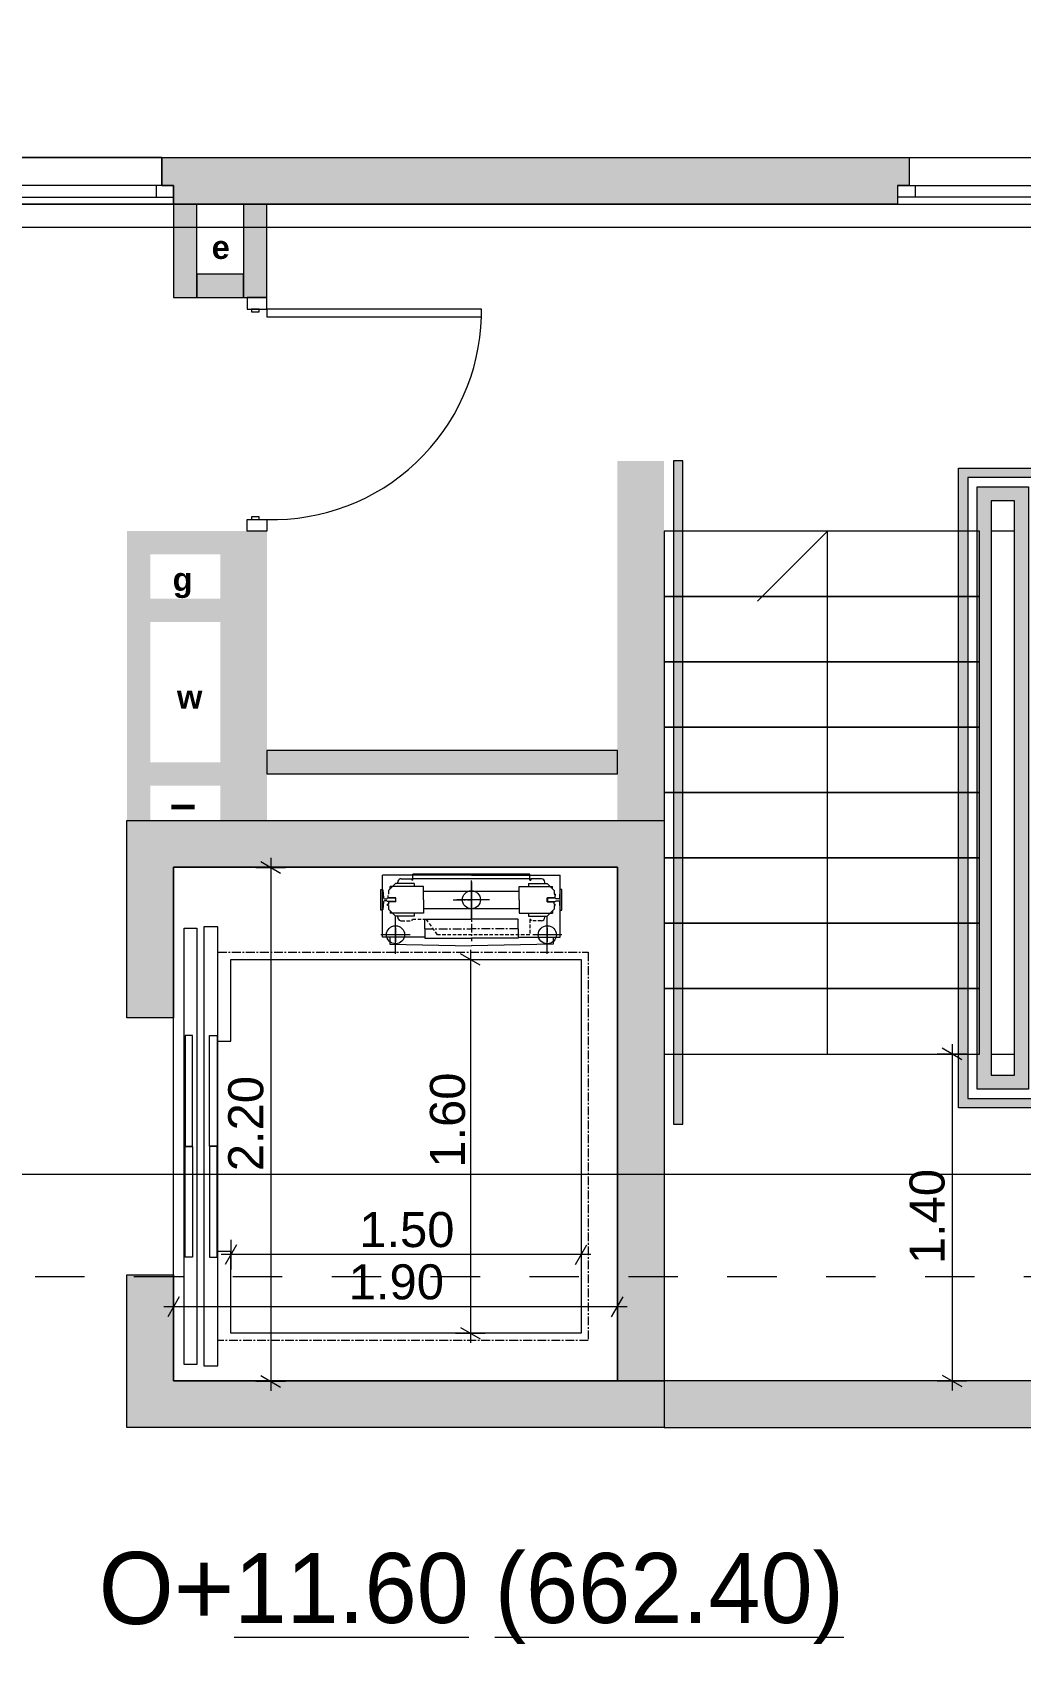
# Model space of a CAD drawing. Header units: millimetres. Extents: x 475159934 to 476245151, y 4620917055 to 4621447368.
# Drawn here: x 475284414 to 475288642, y 4621152927 to 4621159940 of the extents above; entities that cross this region are included whole.
import ezdxf

# ---------------------------------------------------------------- set-up
doc = ezdxf.new("R2010")
doc.units = ezdxf.units.MM
doc.header["$MEASUREMENT"] = 0
doc.set_wipeout_variables(frame=1)
for name, pattern in [('CENTER', [25400, 15875, -3175, 3175, -3175]), ('CENTERX2', [60, 37.5, -7.5, 7.5, -7.5]), ('Dashed', [423.333333, 211.666667, -211.666667]), ('DASHEDX2', [22.5, 15, -7.5]), ('PHANTOMX2', [75, 37.5, -7.5, 7.5, -7.5, 7.5, -7.5]), ('Wipeout_Contour', [1000, 0, -1000])]:
    doc.linetypes.add(name, pattern=pattern)
for name, color, linetype, lineweight in [('2D Drafting - General_Pen_No__1_Pen_No__7', 7, 'Continuous', 0), ('2D Drafting - General_Pen_No__1_Pen_No__7_Pen_No__7', 7, 'Continuous', 0), ('2D Drafting - General_Pen_No__250_Pen_No__7_Pen_No__154', 154, 'Continuous', 0), ('2D Drafting - General_Pen_No__250_Pen_No__7_Pen_No__250', 7, 'Continuous', 0), ('2D Drafting - General_Pen_No__250_Pen_No__7_Pen_No__7', 7, 'Continuous', 0), ('Doors_Pen_No__7_Pen_No__7_Pen_No__7', 7, 'Continuous', 0), ('G-Anno-Nplt_Pen_No__250', 7, 'Continuous', 0), ('G-Anno-Nplt_Pen_No__7', 7, 'Continuous', 0), ('gegmebi_Pen_No__7_Pen_No__7', 7, 'Continuous', 0), ('New_._Pen_No__1', 1, 'Continuous', 0), ('New_0_Pen_No__250', 7, 'Continuous', 0), ('New_23-DOOR_Pen_No__250', 7, 'Continuous', 0), ('New_2D Drafting - General_Pen_No__1', 1, 'Continuous', 0), ('New_2D Drafting - General_Pen_No__250_Pen_No__7_Pen_No__154', 154, 'Continuous', 0), ('New_2D Drafting - General_Pen_No__250_Pen_No__7_Pen_No__250', 7, 'Continuous', 0), ('New_2D Drafting - General_Pen_No__250_Pen_No__7_Pen_No__7', 7, 'Continuous', 0), ('New_2D Drafting - General_Pen_No__30_Pen_No__9_Pen_No__9_Pen_No__250', 7, 'Continuous', 0), ('New_2D Drafting - General_Pen_No__30_Pen_No__9_Pen_No__9_Pen_No__4', 7, 'Continuous', 0), ('New_2D Drafting - General_Pen_No__30_Pen_No__9_Pen_No__9_Pen_No__7', 7, 'Continuous', 0), ('New_2D Drafting - General_Pen_No__4', 7, 'Continuous', 0), ('New_31-TM_Pen_No__250', 7, 'Continuous', 0), ('New_51-CENTER-LINE_Pen_No__250', 7, 'Continuous', 0), ('New_CAR RAIL_Pen_No__250', 7, 'Continuous', 0), ('New_shenobebi_Pen_No__1', 1, 'Continuous', 0), ('New_shenobebi_Pen_No__7', 7, 'Continuous', 0), ('New_Structural - Bearing_Pen_No__250', 7, 'Continuous', 0), ('zoma_Pen_No__142', 142, 'Continuous', 0), ('zoma_Pen_No__5_Pen_No__5', 5, 'Continuous', 0)]:
    doc.layers.add(name, color=color, linetype=linetype, lineweight=lineweight)
doc.layers.add('zoma', color=7, linetype='Continuous')
doc.styles.add('GENERATED_STYLE_3', font='arial.ttf')
doc.styles.add('GENERATED_STYLE_6', font='avaza.ttf')
doc.styles.add('GENERATED_STYLE_8', font='arialbd.ttf')
doc.dimstyles.new('GENERATED_STYLE__24', dxfattribs={"dimtxt": 150, "dimasz": 64.421331, "dimexe": 0.18, "dimexo": 3, "dimgap": 0, "dimtad": 1, "dimlfac": 0.001, "dimzin": 0, "dimdsep": 46, "dimtxsty": 'GENERATED_STYLE_3', "dimblk": 'ARROWHEAD_2', "dimblk1": 'ARROWHEAD_2', "dimblk2": 'ARROWHEAD_2', "dimcen": 0.09, "dimclrd": 142, "dimclre": 142, "dimclrt": 142, "dimadec": 0, "dimazin": 0, "dimtfac": 1, "dimtdec": 4, "dimtmove": 2, "dimatfit": 3, "dimfxl": 1, "dimtolj": 1, "dimtzin": 0, "dimarcsym": 0})
doc.dimstyles.new('GENERATED_STYLE__25', dxfattribs={"dimtxt": 150, "dimasz": 64.421331, "dimexe": 0.18, "dimexo": 3, "dimgap": 0, "dimtad": 1, "dimtih": 1, "dimtoh": 1, "dimlfac": 0.001, "dimzin": 0, "dimdsep": 46, "dimtxsty": 'GENERATED_STYLE_3', "dimblk": 'ARROWHEAD_2', "dimblk1": 'ARROWHEAD_2', "dimblk2": 'ARROWHEAD_2', "dimcen": 0.09, "dimclrd": 142, "dimclre": 142, "dimclrt": 142, "dimadec": 0, "dimazin": 0, "dimtfac": 1, "dimtdec": 4, "dimtmove": 0, "dimatfit": 3, "dimfxl": 1, "dimtolj": 1, "dimtzin": 0, "dimarcsym": 0})
doc.dimstyles.new('GENERATED_STYLE__3', dxfattribs={"dimtxt": 200, "dimasz": 64.421331, "dimexe": 0.18, "dimexo": 3, "dimgap": 0, "dimtad": 1, "dimtih": 1, "dimtoh": 1, "dimlfac": 0.001, "dimzin": 0, "dimdsep": 46, "dimtxsty": 'GENERATED_STYLE_3', "dimblk": 'ARROWHEAD_2', "dimblk1": 'ARROWHEAD_2', "dimblk2": 'ARROWHEAD_2', "dimcen": 0.09, "dimclrd": 142, "dimclre": 142, "dimclrt": 142, "dimadec": 0, "dimazin": 0, "dimtfac": 1, "dimtdec": 4, "dimtmove": 0, "dimatfit": 3, "dimfxl": 1, "dimtolj": 1, "dimtzin": 0, "dimarcsym": 0})
doc.dimstyles.new('GENERATED_STYLE__5', dxfattribs={"dimtxt": 150, "dimasz": 64.421331, "dimexe": 0.18, "dimexo": 3, "dimgap": 0, "dimtad": 1, "dimlfac": 0.001, "dimzin": 0, "dimdsep": 46, "dimtxsty": 'GENERATED_STYLE_3', "dimblk": 'ARROWHEAD_2', "dimblk1": 'ARROWHEAD_2', "dimblk2": 'ARROWHEAD_2', "dimcen": 0.09, "dimclrd": 142, "dimclre": 142, "dimclrt": 142, "dimadec": 0, "dimazin": 0, "dimtfac": 1, "dimtdec": 4, "dimtmove": 0, "dimatfit": 3, "dimfxl": 1, "dimtolj": 1, "dimtzin": 0, "dimarcsym": 0})
doc.dimstyles.new('GENERATED_STYLE__6', dxfattribs={"dimtxt": 200, "dimasz": 64.421331, "dimexe": 0.18, "dimexo": 3, "dimgap": 0, "dimtad": 1, "dimlfac": 0.001, "dimzin": 0, "dimdsep": 46, "dimtxsty": 'GENERATED_STYLE_3', "dimblk": 'ARROWHEAD_2', "dimblk1": 'ARROWHEAD_2', "dimblk2": 'ARROWHEAD_2', "dimcen": 0.09, "dimclrd": 142, "dimclre": 142, "dimclrt": 142, "dimadec": 0, "dimazin": 0, "dimtfac": 1, "dimtdec": 4, "dimtmove": 0, "dimatfit": 3, "dimfxl": 1, "dimtolj": 1, "dimtzin": 0, "dimarcsym": 0})

# ---------------------------------------------------------------- blocks, each defined once
blk = doc.blocks.new('*D848', base_point=(475826095.8, 4621095193.2))
at = {"layer": 'zoma_Pen_No__142', "color": 142, "linetype": 'Continuous', "lineweight": 0, "transparency": 16777216}
for p, q in [((475288349.8, 4621155607.7), (475288349.8, 4621155566.3)), ((475288286.3, 4621155566.3), (475288413.4, 4621155566.3)), ((475288392.2, 4621155541.8), (475288307.5, 4621155590.8)), ((475288349.8, 4621155566.3), (475288349.8, 4621154166.3)), ((475288286.3, 4621154166.3), (475288413.4, 4621154166.3)), ((475288307.5, 4621154190.8), (475288392.2, 4621154141.8)), ((475288349.8, 4621154166.3), (475288349.8, 4621154124.8))]:
    blk.add_line(p, q, dxfattribs=at)
at = {"layer": 'zoma_Pen_No__142', "color": 142, "lineweight": 0, "transparency": 16777216, "insert": (475288319.8, 4621154666.1), "char_height": 150, "attachment_point": 7, "rotation": 90, "style": 'GENERATED_STYLE_3'}
blk.add_mtext('\\A1;{\\pql;\\fArial|b0|i0|c204|p0;\\W1.000000;1.40}', dxfattribs=at)
blk = doc.blocks.new('ARROWHEAD_2')
at = {"color": 0, "linetype": 'Continuous', "lineweight": 0}
for p, q in [((0, 0), (-1, 0)), ((-0.38, -0.66), (0.38, 0.66))]:
    blk.add_line(p, q, dxfattribs=at)
blk = doc.blocks.new('*D849', base_point=(475826095.8, 4621095193.2))
at = {"layer": 'zoma_Pen_No__142', "color": 142, "linetype": 'Continuous', "lineweight": 0, "transparency": 16777216}
for p, q in [((475288349.8, 4621155607.7), (475288349.8, 4621155566.3)), ((475288286.3, 4621155566.3), (475288413.4, 4621155566.3)), ((475288392.2, 4621155541.8), (475288307.5, 4621155590.8)), ((475288349.8, 4621155566.3), (475288349.8, 4621154166.3)), ((475288286.3, 4621154166.3), (475288413.4, 4621154166.3)), ((475288307.5, 4621154190.8), (475288392.2, 4621154141.8)), ((475288349.8, 4621154166.3), (475288349.8, 4621154124.8))]:
    blk.add_line(p, q, dxfattribs=at)
at = {"layer": 'zoma_Pen_No__142', "color": 142, "lineweight": 0, "transparency": 16777216, "insert": (475288319.8, 4621154666.1), "char_height": 150, "attachment_point": 7, "rotation": 90, "style": 'GENERATED_STYLE_3'}
blk.add_mtext('\\A1;{\\pql;\\fArial|b0|i0|c204|p0;\\W1.000000;1.40}', dxfattribs=at)
blk = doc.blocks.new('*D885', base_point=(475826095.8, 4621095193.2))
at = {"layer": 'zoma_Pen_No__142', "color": 142, "linetype": 'Continuous', "lineweight": 0, "transparency": 16777216}
for p, q in [((475283341.2, 4621137897.2), (475283292.3, 4621137812.4)), ((475283316.8, 4621137791.2), (475283316.8, 4621137918.4)), ((475289841.2, 4621137897.2), (475289792.3, 4621137812.4)), ((475289816.8, 4621137791.2), (475289816.8, 4621137918.4)), ((475283316.8, 4621137854.8), (475289816.8, 4621137854.8))]:
    blk.add_line(p, q, dxfattribs=at)
at = {"layer": 'zoma_Pen_No__142', "color": 142, "lineweight": 0, "transparency": 16777216, "char_height": 200, "attachment_point": 7, "style": 'GENERATED_STYLE_3'}
for s, insert in [('\\A1;{\\pql;\\fArial|b0|i0|c204|p0;\\W1.000000;6.50}', (475286299.9, 4621137894.8)), ('\\A1;{\\pql;\\fArial|b0|i0|c204|p0;\\W1.000000;0.40}', (475289258.4, 4621137894.8))]:
    blk.add_mtext(s, dxfattribs=dict(at, insert=insert))
blk = doc.blocks.new('*D908', base_point=(475826095.8, 4621095193.2))
at = {"layer": 'zoma_Pen_No__142', "color": 142, "linetype": 'Continuous', "lineweight": 0, "transparency": 16777216}
for p, q in [((475283336.3, 4621161611.3), (475283287.3, 4621161526.6)), ((475283311.8, 4621161505.4), (475283311.8, 4621161632.5)), ((475283311.8, 4621161569), (475289811.8, 4621161569)), ((475289836.3, 4621161611.3), (475289787.3, 4621161526.6)), ((475289811.8, 4621161505.4), (475289811.8, 4621161632.5))]:
    blk.add_line(p, q, dxfattribs=at)
at = {"layer": 'zoma_Pen_No__142', "color": 142, "lineweight": 0, "transparency": 16777216, "char_height": 200, "attachment_point": 7, "style": 'GENERATED_STYLE_3'}
for s, insert in [('\\A1;{\\pql;\\fArial|b0|i0|c204|p0;\\W1.000000;6.50}', (475286294.9, 4621161609)), ('\\A1;{\\pql;\\fArial|b0|i0|c204|p0;\\W1.000000;0.40}', (475289253.5, 4621161609))]:
    blk.add_mtext(s, dxfattribs=dict(at, insert=insert))
blk = doc.blocks.new('*D968', base_point=(475826095.8, 4621095193.2))
at = {"layer": 'zoma_Pen_No__142', "color": 142, "linetype": 'Continuous', "lineweight": 0, "transparency": 16777216}
for p, q in [((475300055.4, 4621159406.2), (475299928.2, 4621159406.2)), ((475300034.2, 4621159381.7), (475299949.4, 4621159430.6)), ((475299991.8, 4621159406.2), (475299991.8, 4621159447.6)), ((475299991.8, 4621140051.5), (475299991.8, 4621159406.2)), ((475300055.4, 4621140051.5), (475299928.2, 4621140051.5)), ((475299949.4, 4621140076), (475300034.2, 4621140027.1)), ((475299991.8, 4621140010.1), (475299991.8, 4621140051.5))]:
    blk.add_line(p, q, dxfattribs=at)
at = {"layer": 'zoma_Pen_No__142', "color": 142, "lineweight": 0, "transparency": 16777216, "insert": (475299951.8, 4621149385.6), "char_height": 200, "attachment_point": 7, "rotation": 90, "style": 'GENERATED_STYLE_3'}
blk.add_mtext('\\A1;{\\pql;\\fArial|b0|i0|c204|p0;\\W1.000000;19.35}', dxfattribs=at)
blk = doc.blocks.new('*D982', base_point=(475826095.8, 4621095193.2))
at = {"layer": 'zoma_Pen_No__142', "color": 142, "linetype": 'Continuous', "lineweight": 0, "transparency": 16777216}
for p, q in [((475299274.8, 4621159406.2), (475299147.7, 4621159406.2)), ((475299253.6, 4621159381.7), (475299168.8, 4621159430.6)), ((475299211.2, 4621159406.2), (475299211.2, 4621159447.6)), ((475299211.2, 4621159006.2), (475299211.2, 4621159406.2)), ((475299274.8, 4621159006.2), (475299147.7, 4621159006.2)), ((475299168.8, 4621159030.6), (475299253.6, 4621158981.7))]:
    blk.add_line(p, q, dxfattribs=at)
blk = doc.blocks.new('*D2042', base_point=(475826095.8, 4621095193.2))
at = {"layer": 'zoma_Pen_No__142', "color": 142, "linetype": 'Continuous', "lineweight": 0, "transparency": 16777216}
for p, q in [((475285016.8, 4621154483.3), (475284975.3, 4621154483.3)), ((475285041.2, 4621154525.7), (475284992.3, 4621154440.9)), ((475285016.8, 4621154546.9), (475285016.8, 4621154419.7)), ((475286916.8, 4621154483.3), (475285016.8, 4621154483.3)), ((475286892.3, 4621154440.9), (475286941.2, 4621154525.7)), ((475286916.8, 4621154546.9), (475286916.8, 4621154419.7)), ((475286958.2, 4621154483.3), (475286916.8, 4621154483.3))]:
    blk.add_line(p, q, dxfattribs=at)
at = {"layer": 'zoma_Pen_No__142', "color": 142, "lineweight": 0, "transparency": 16777216, "insert": (475285766.6, 4621154513.3), "char_height": 150, "attachment_point": 7, "style": 'GENERATED_STYLE_3'}
blk.add_mtext('\\A1;{\\pql;\\fArial|b0|i0|c204|p0;\\W1.000000;1.90}', dxfattribs=at)
blk = doc.blocks.new('*D2043', base_point=(475826095.8, 4621095193.2))
at = {"layer": 'zoma_Pen_No__142', "color": 142, "linetype": 'Continuous', "lineweight": 0, "transparency": 16777216}
for p, q in [((475286223.9, 4621155970.8), (475286351.1, 4621155970.8)), ((475286329.9, 4621155946.3), (475286245.1, 4621155995.2)), ((475286287.5, 4621156012.2), (475286287.5, 4621155970.8)), ((475286287.5, 4621155970.8), (475286287.5, 4621154370.8)), ((475286223.9, 4621154370.8), (475286351.1, 4621154370.8)), ((475286245.1, 4621154395.2), (475286329.9, 4621154346.3)), ((475286287.5, 4621154370.8), (475286287.5, 4621154329.3))]:
    blk.add_line(p, q, dxfattribs=at)
at = {"layer": 'zoma_Pen_No__142', "color": 142, "lineweight": 0, "transparency": 16777216, "insert": (475286266.5, 4621155079), "char_height": 150, "attachment_point": 7, "rotation": 90, "style": 'GENERATED_STYLE_3'}
blk.add_mtext('\\A1;{\\pql;\\fArial|b0|i0|c204|p0;\\W1.000000;1.60}', dxfattribs=at)
blk = doc.blocks.new('*D2044', base_point=(475826095.8, 4621095193.2))
at = {"layer": 'zoma_Pen_No__142', "color": 142, "linetype": 'Continuous', "lineweight": 0, "transparency": 16777216}
for p, q in [((475285261.8, 4621154770.7), (475285261.8, 4621154643.6)), ((475286761.8, 4621154770.7), (475286761.8, 4621154643.6)), ((475285261.8, 4621154707.1), (475285220.3, 4621154707.1)), ((475285286.2, 4621154749.5), (475285237.3, 4621154664.8)), ((475286761.8, 4621154707.1), (475285261.8, 4621154707.1)), ((475286737.3, 4621154664.8), (475286786.2, 4621154749.5)), ((475286803.2, 4621154707.1), (475286761.8, 4621154707.1))]:
    blk.add_line(p, q, dxfattribs=at)
at = {"layer": 'zoma_Pen_No__142', "color": 142, "lineweight": 0, "transparency": 16777216, "insert": (475285811.6, 4621154737.1), "char_height": 150, "attachment_point": 7, "style": 'GENERATED_STYLE_3'}
blk.add_mtext('\\A1;{\\pql;\\fArial|b0|i0|c204|p0;\\W1.000000;1.50}', dxfattribs=at)
blk = doc.blocks.new('*D2045', base_point=(475826095.8, 4621095193.2))
at = {"layer": 'zoma_Pen_No__142', "color": 142, "linetype": 'Continuous', "lineweight": 0, "transparency": 16777216}
for p, q in [((475285475.2, 4621156340), (475285390.5, 4621156389)), ((475285432.9, 4621156406), (475285432.9, 4621156364.5)), ((475285369.3, 4621156364.5), (475285496.4, 4621156364.5)), ((475285432.9, 4621156364.5), (475285432.9, 4621154164.5)), ((475285369.3, 4621154164.5), (475285496.4, 4621154164.5)), ((475285390.5, 4621154189), (475285475.2, 4621154140)), ((475285432.9, 4621154164.5), (475285432.9, 4621154123.1))]:
    blk.add_line(p, q, dxfattribs=at)
at = {"layer": 'zoma_Pen_No__142', "color": 142, "lineweight": 0, "transparency": 16777216, "insert": (475285402.9, 4621155064.3), "char_height": 150, "attachment_point": 7, "rotation": 90, "style": 'GENERATED_STYLE_3'}
blk.add_mtext('\\A1;{\\pql;\\fArial|b0|i0|c204|p0;\\W1.000000;2.20}', dxfattribs=at)

msp = doc.modelspace()

# ---------------------------------------------------------------- hatches: boundary and pattern name
at = {"layer": '2D Drafting - General_Pen_No__250_Pen_No__7_Pen_No__154', "linetype": 'Continuous', "lineweight": 0}
msp.add_hatch(color=154, dxfattribs=at).paths.add_polyline_path([(475288166.769, 4621159406.004), (475288166.772, 4621159286.004), (475288116.775, 4621159286.004), (475288116.775, 4621159206.003), (475285016.775, 4621159206.003), (475285016.775, 4621159286.004), (475284966.777, 4621159286.004), (475284966.781, 4621159406.004)])
at = {"layer": '2D Drafting - General_Pen_No__250_Pen_No__7_Pen_No__7', "linetype": 'Continuous', "lineweight": 0}
for points in [[(475285316.783, 4621159206.081), (475285316.783, 4621158806.124), (475285416.783, 4621158806.124), (475285416.783, 4621159206.081)], [(475286916.775, 4621158106.124), (475286916.775, 4621156566.092), (475287116.775, 4621156566.092), (475287116.775, 4621158106.124)], [(475285416.783, 4621157806.124), (475285216.782, 4621157806.124), (475285216.782, 4621156566.092), (475285416.783, 4621156566.092)]]:
    msp.add_hatch(color=7, dxfattribs=at).paths.add_polyline_path(points)
at = {"layer": 'G-Anno-Nplt_Pen_No__7', "linetype": 'Continuous', "lineweight": 0}
msp.add_hatch(color=7, dxfattribs=at).paths.add_polyline_path([(475287116.775, 4621153966.092), (475290216.775, 4621153966.092), (475290216.775, 4621154166.092), (475287116.775, 4621154166.092)])
at = {"layer": 'New_2D Drafting - General_Pen_No__1', "linetype": 'Continuous', "lineweight": 0}
msp.add_hatch(color=1, dxfattribs=at).paths.add_polyline_path([(475287156.775, 4621155266.124), (475287196.775, 4621155266.124), (475287196.775, 4621158106.124), (475287156.775, 4621158106.124)])
h = msp.add_hatch(color=1, dxfattribs=at)
h.paths.add_polyline_path([(475288756.775, 4621155336.016), (475288376.775, 4621155336.016), (475288376.775, 4621155466.124), (475288376.775, 4621158076.031), (475288756.775, 4621158076.031)])
h.paths.add_polyline_path([(475288416.775, 4621155376.016), (475288716.775, 4621155376.016), (475288716.775, 4621158036.031), (475288416.775, 4621158036.031)], flags=0)
h = msp.add_hatch(color=1, dxfattribs=at)
h.paths.add_polyline_path([(475288676.775, 4621155416.016), (475288456.775, 4621155416.016), (475288456.775, 4621157996.031), (475288676.775, 4621157996.031)])
h.paths.add_polyline_path([(475288616.775, 4621155476.016), (475288616.775, 4621157936.031), (475288516.775, 4621157936.031), (475288516.775, 4621155476.016)], flags=0)
at = {"layer": 'New_2D Drafting - General_Pen_No__250_Pen_No__7_Pen_No__154', "linetype": 'Continuous', "lineweight": 0}
for points in [[(475287116.774, 4621154166.084), (475286916.774, 4621154166.084), (475286916.774, 4621156366.084), (475285016.774, 4621156366.084), (475285016.774, 4621155720.774), (475284816.774, 4621155720.774), (475284816.774, 4621156566.084), (475287116.774, 4621156566.084), (475287116.774, 4621156366.084)], [(475287116.774, 4621153966.084), (475286916.774, 4621153966.084), (475284816.774, 4621153966.084), (475284816.774, 4621154620.774), (475285016.774, 4621154620.774), (475285016.774, 4621154166.084), (475286916.774, 4621154166.084), (475287116.774, 4621154166.084)]]:
    msp.add_hatch(color=154, dxfattribs=at).paths.add_polyline_path(points)
at = {"layer": 'New_2D Drafting - General_Pen_No__250_Pen_No__7_Pen_No__7', "linetype": 'Continuous', "lineweight": 0}
for points in [[(475285116.782, 4621159206.124), (475285016.782, 4621159206.124), (475285016.782, 4621158806.124), (475285116.782, 4621158806.124)], [(475286916.782, 4621156766.637), (475286916.782, 4621156866.637), (475285416.782, 4621156866.637), (475285416.782, 4621156766.637)]]:
    msp.add_hatch(color=7, dxfattribs=at).paths.add_polyline_path(points)
at = {"layer": 'New_2D Drafting - General_Pen_No__30_Pen_No__9_Pen_No__9_Pen_No__4', "linetype": 'Continuous', "lineweight": 0}
for points in [[(475285316.783, 4621158906.124), (475285116.782, 4621158906.124), (475285116.782, 4621158806.124), (475285316.783, 4621158806.124)], [(475284916.782, 4621157806.124), (475284916.782, 4621157706.092), (475285216.782, 4621157706.092), (475285216.782, 4621157806.124)]]:
    msp.add_hatch(color=7, dxfattribs=at).paths.add_polyline_path(points)
at = {"layer": 'New_2D Drafting - General_Pen_No__30_Pen_No__9_Pen_No__9_Pen_No__7', "linetype": 'Continuous', "lineweight": 0}
for points in [[(475284816.782, 4621157806.124), (475284816.782, 4621156566.092), (475284916.782, 4621156566.092), (475284916.782, 4621157806.124)], [(475285216.782, 4621157416.092), (475285216.782, 4621157516.092), (475284916.782, 4621157516.092), (475284916.782, 4621157416.092)], [(475285216.782, 4621156716.094), (475285216.782, 4621156816.094), (475284916.782, 4621156816.094), (475284916.782, 4621156716.094)]]:
    msp.add_hatch(color=7, dxfattribs=at).paths.add_polyline_path(points)

# ---------------------------------------------------------------- linework, layer by layer
at = {"layer": '2D Drafting - General_Pen_No__1_Pen_No__7', "color": 7, "linetype": 'Continuous', "lineweight": 0, "flags": 128}
msp.add_lwpolyline([(475289816.775, 4621159106.167), (475283316.775, 4621159106.167), (475283316.775, 4621159406.167), (475289816.775, 4621159406.167)], close=True, dxfattribs=at)
at = {"layer": '2D Drafting - General_Pen_No__1_Pen_No__7_Pen_No__7', "color": 7, "linetype": 'Continuous', "lineweight": 0}
msp.add_arc((475285441.783, 4621158748.402), 893.239, 268.396194, 358.396194, dxfattribs=at)
at = {"layer": '2D Drafting - General_Pen_No__250_Pen_No__7_Pen_No__250', "color": 7, "linetype": 'Continuous', "lineweight": 0, "flags": 128}
msp.add_lwpolyline([(475285316.783, 4621159206.081), (475285316.783, 4621158806.124), (475285416.783, 4621158806.124), (475285416.783, 4621159206.081)], close=True, dxfattribs=at)
at = {"layer": '2D Drafting - General_Pen_No__250_Pen_No__7_Pen_No__7', "color": 7, "linetype": 'Continuous', "lineweight": 0, "flags": 128}
msp.add_lwpolyline([(475288166.769, 4621159406.004), (475288166.772, 4621159286.004), (475288116.775, 4621159286.004), (475288116.775, 4621159206.003), (475285016.775, 4621159206.003), (475285016.775, 4621159286.004), (475284966.777, 4621159286.004), (475284966.781, 4621159406.004)], close=True, dxfattribs=at)
at = {"layer": 'Doors_Pen_No__7_Pen_No__7_Pen_No__7', "color": 7, "linetype": 'Continuous', "lineweight": 0, "flags": 128}
for points in [[(475285332.116, 4621158806.124), (475285332.116, 4621158756.735), (475285416.783, 4621158756.735), (475285416.783, 4621158806.124)], [(475285350.116, 4621158756.735), (475285350.116, 4621158745.624), (475285383.45, 4621158745.624), (475285383.45, 4621158756.735)], [(475285416.783, 4621158756.735), (475285416.783, 4621158723.402), (475286334.672, 4621158723.402), (475286334.672, 4621158756.735)], [(475285332.116, 4621157806.124), (475285332.116, 4621157855.513), (475285416.783, 4621157855.513), (475285416.783, 4621157806.124)], [(475285350.116, 4621157866.624), (475285350.116, 4621157855.513), (475285383.45, 4621157855.513), (475285383.45, 4621157866.624)]]:
    msp.add_lwpolyline(points, close=True, dxfattribs=at)
at = {"layer": 'G-Anno-Nplt_Pen_No__250', "color": 7, "linetype": 'Continuous', "lineweight": 0, "flags": 128}
msp.add_lwpolyline([(475287116.775, 4621153966.092), (475290216.775, 4621153966.092), (475290216.775, 4621154166.092), (475287116.775, 4621154166.092)], close=True, dxfattribs=at)
at = {"layer": 'gegmebi_Pen_No__7_Pen_No__7', "color": 7, "linetype": 'Continuous', "lineweight": 0, "flags": 128}
for points in [[(475288466.775, 4621157526.124), (475288466.775, 4621157806.124), (475287116.775, 4621157806.124), (475287116.775, 4621157526.124)], [(475288516.775, 4621155566.124), (475288616.775, 4621155566.124), (475288616.775, 4621157806.124), (475288516.775, 4621157806.124)], [(475288466.775, 4621157246.124), (475288466.775, 4621157526.124), (475287116.775, 4621157526.124), (475287116.775, 4621157246.124)], [(475288466.775, 4621156966.124), (475288466.775, 4621157246.124), (475287116.775, 4621157246.124), (475287116.775, 4621156966.124)], [(475288466.775, 4621156686.124), (475288466.775, 4621156966.124), (475287116.775, 4621156966.124), (475287116.775, 4621156686.124)], [(475288466.775, 4621156406.124), (475288466.775, 4621156686.124), (475287116.775, 4621156686.124), (475287116.775, 4621156406.124)], [(475288466.775, 4621156126.124), (475288466.775, 4621156406.124), (475287116.775, 4621156406.124), (475287116.775, 4621156126.124)], [(475288466.775, 4621155846.124), (475288466.775, 4621156126.124), (475287116.775, 4621156126.124), (475287116.775, 4621155846.124)], [(475288466.775, 4621155566.124), (475288466.775, 4621155846.124), (475287116.775, 4621155846.124), (475287116.775, 4621155566.124)]]:
    msp.add_lwpolyline(points, close=True, dxfattribs=at)
msp.add_lwpolyline([(475287816.775, 4621155566.124), (475287816.775, 4621157806.124), (475287516.775, 4621157506.124)], dxfattribs=at)
at = {"layer": 'New_0_Pen_No__250', "color": 7, "linetype": 'Continuous', "lineweight": 0}
for p, q in [((475285991.774, 4621156316.774), (475286036.774, 4621156316.774)), ((475286036.774, 4621156316.774), (475286036.774, 4621156310.774)), ((475286041.774, 4621156310.774), (475286036.774, 4621156310.774)), ((475286541.774, 4621156336.774), (475286041.774, 4621156336.774)), ((475286041.774, 4621156310.774), (475286041.774, 4621156316.774)), ((475286541.774, 4621156316.774), (475286041.774, 4621156316.774)), ((475286541.774, 4621156310.774), (475286541.774, 4621156316.774)), ((475286541.774, 4621156310.774), (475286546.774, 4621156310.774)), ((475286546.774, 4621156316.774), (475286546.774, 4621156310.774)), ((475286591.774, 4621156316.774), (475286546.774, 4621156316.774)), ((475285934.774, 4621156245.274), (475285934.774, 4621156235.274)), ((475285967.774, 4621156235.274), (475285934.774, 4621156235.274)), ((475285936.774, 4621156266.774), (475285966.774, 4621156296.774)), ((475285936.774, 4621156266.774), (475285936.774, 4621156251.274)), ((475286086.774, 4621156284.274), (475285943.774, 4621156284.274)), ((475285943.774, 4621156273.774), (475285943.774, 4621156284.274)), ((475286046.774, 4621156296.774), (475285966.774, 4621156296.774)), ((475285967.774, 4621156218.274), (475285967.774, 4621156235.274)), ((475285976.774, 4621156296.774), (475285976.774, 4621156301.774)), ((475286046.774, 4621156296.774), (475286046.774, 4621156284.274)), ((475286086.774, 4621156226.774), (475286086.774, 4621156284.274)), ((475286086.774, 4621156264.274), (475286496.774, 4621156264.274)), ((475286496.774, 4621156226.774), (475286496.774, 4621156284.274)), ((475286496.774, 4621156284.274), (475286639.774, 4621156284.274)), ((475286536.774, 4621156296.774), (475286536.774, 4621156284.274)), ((475286536.774, 4621156296.774), (475286616.774, 4621156296.774)), ((475286606.774, 4621156296.774), (475286606.774, 4621156301.774)), ((475286615.774, 4621156235.274), (475286648.774, 4621156235.274)), ((475286615.774, 4621156218.274), (475286615.774, 4621156235.274)), ((475286646.774, 4621156266.774), (475286616.774, 4621156296.774)), ((475286639.774, 4621156273.774), (475286639.774, 4621156284.274)), ((475286646.774, 4621156266.774), (475286646.774, 4621156251.274)), ((475286646.774, 4621156251.274), (475286651.774, 4621156251.274)), ((475286648.774, 4621156245.274), (475286648.774, 4621156235.274)), ((475286648.774, 4621156245.274), (475286651.774, 4621156245.274)), ((475286651.774, 4621156245.274), (475286651.774, 4621156251.274)), ((475285937.774, 4621156208.274), (475285932.774, 4621156208.274)), ((475285932.774, 4621156202.274), (475285932.774, 4621156208.274)), ((475285936.774, 4621156202.274), (475285932.774, 4621156202.274)), ((475285936.774, 4621156202.274), (475285936.774, 4621156186.774)), ((475285936.774, 4621156186.774), (475285966.774, 4621156156.774)), ((475285967.774, 4621156218.274), (475285937.774, 4621156218.274)), ((475285937.774, 4621156211.834), (475285937.774, 4621156218.274)), ((475285937.774, 4621156208.274), (475285937.774, 4621156211.834)), ((475285943.774, 4621156179.774), (475285943.774, 4621156169.274)), ((475286086.774, 4621156169.274), (475285943.774, 4621156169.274)), ((475286046.774, 4621156169.274), (475286046.774, 4621156156.774)), ((475286086.774, 4621156226.774), (475286086.774, 4621156169.274)), ((475286086.774, 4621156189.274), (475286496.774, 4621156189.274)), ((475286496.774, 4621156226.774), (475286496.774, 4621156169.274)), ((475286496.774, 4621156169.274), (475286639.774, 4621156169.274)), ((475286536.774, 4621156169.274), (475286536.774, 4621156156.774)), ((475286615.774, 4621156218.274), (475286645.774, 4621156218.274)), ((475286646.774, 4621156186.774), (475286616.774, 4621156156.774)), ((475286639.774, 4621156179.774), (475286639.774, 4621156169.274)), ((475286645.774, 4621156211.834), (475286645.774, 4621156218.274)), ((475286645.774, 4621156208.274), (475286645.774, 4621156211.834)), ((475286645.774, 4621156208.274), (475286650.774, 4621156208.274)), ((475286646.774, 4621156202.274), (475286646.774, 4621156186.774)), ((475286646.774, 4621156202.274), (475286650.774, 4621156202.274)), ((475286650.774, 4621156202.274), (475286650.774, 4621156208.274)), ((475286046.774, 4621156156.774), (475285966.774, 4621156156.774)), ((475285976.774, 4621156151.774), (475285976.774, 4621156156.774)), ((475286536.774, 4621156156.774), (475286616.774, 4621156156.774)), ((475286606.774, 4621156151.774), (475286606.774, 4621156156.774)), ((475285261.774, 4621155620.774), (475285261.774, 4621155970.774)), ((475285206.774, 4621155620.774), (475285261.774, 4621155620.774))]:
    msp.add_line(p, q, dxfattribs=at)
at = {"layer": 'New_0_Pen_No__250', "color": 7, "linetype": 'PHANTOMX2', "lineweight": 0}
for p, q in [((475286041.774, 4621156310.774), (475286041.774, 4621156336.774)), ((475286541.774, 4621156310.774), (475286541.774, 4621156336.774))]:
    msp.add_line(p, q, dxfattribs=at)
at = {"layer": 'New_0_Pen_No__250', "color": 7, "linetype": 'CENTER', "lineweight": 0}
for p, q in [((475286292.011, 4621156144.839), (475286292.011, 4621156308.71)), ((475286354.761, 4621156226.774), (475286229.261, 4621156226.774)), ((475285967.011, 4621155994.839), (475285967.011, 4621156158.71)), ((475286617.011, 4621155994.839), (475286617.011, 4621156158.71)), ((475286029.761, 4621156076.774), (475285904.261, 4621156076.774)), ((475286679.761, 4621156076.774), (475286554.261, 4621156076.774))]:
    msp.add_line(p, q, dxfattribs=at)
at = {"layer": 'New_0_Pen_No__250', "color": 7, "linetype": 'DASHEDX2', "lineweight": 0}
for p, q in [((475285991.774, 4621156136.774), (475286036.774, 4621156136.774)), ((475286099.631, 4621156142.774), (475286036.774, 4621156142.774)), ((475286036.774, 4621156142.774), (475286036.774, 4621156136.774)), ((475286146.774, 4621156076.774), (475286099.631, 4621156142.774)), ((475286541.774, 4621156142.774), (475286541.774, 4621156076.774)), ((475286546.774, 4621156142.774), (475286541.774, 4621156142.774)), ((475286546.774, 4621156142.774), (475286546.774, 4621156136.774)), ((475286591.774, 4621156136.774), (475286546.774, 4621156136.774)), ((475286541.774, 4621156076.774), (475286146.774, 4621156076.774))]:
    msp.add_line(p, q, dxfattribs=at)
at = {"layer": 'New_0_Pen_No__250', "color": 7, "linetype": 'Continuous', "lineweight": 0}
for points in [[(475286330.761, 4621156226.774, -1), (475286253.261, 4621156226.774, -1)], [(475286005.761, 4621156076.774, -1), (475285928.261, 4621156076.774, -1)], [(475286655.761, 4621156076.774, -1), (475286578.261, 4621156076.774, -1)]]:
    msp.add_lwpolyline(points, format="xyb", close=True, dxfattribs=at)
for points in [[(475286292.011, 4621156256.313), (475286292.011, 4621156197.236)], [(475286322.265, 4621156226.774), (475286261.757, 4621156226.774)], [(475285967.011, 4621156106.313), (475285967.011, 4621156047.236)], [(475286617.011, 4621156106.313), (475286617.011, 4621156047.236)], [(475285997.265, 4621156076.774), (475285936.757, 4621156076.774)], [(475286647.265, 4621156076.774), (475286586.757, 4621156076.774)], [(475285261.774, 4621155970.774), (475286761.774, 4621155970.774), (475286761.774, 4621154370.774), (475285261.774, 4621154370.774), (475285261.774, 4621154720.774), (475285206.774, 4621154720.774)]]:
    msp.add_lwpolyline(points, dxfattribs=at)
for centre, start, end in [((475285991.774, 4621156301.774), 109.4712191, 180), ((475285991.774, 4621156301.774), 90, 109.4712207), ((475286591.774, 4621156301.774), 0, 90), ((475285991.774, 4621156151.774), 180, 250.5287809), ((475285991.774, 4621156151.774), 250.5287793, 270), ((475286591.774, 4621156151.774), 270, 0)]:
    msp.add_arc(centre, 15, start, end, dxfattribs=at)
at = {"layer": 'New_23-DOOR_Pen_No__250', "color": 7, "linetype": 'Continuous', "lineweight": 0}
for points in [[(475285116.774, 4621156105.774), (475285116.774, 4621154235.774), (475285061.774, 4621154235.774), (475285061.774, 4621156105.774)], [(475285206.774, 4621154230.774), (475285206.774, 4621156110.774), (475285146.774, 4621156110.774), (475285146.774, 4621154230.774)], [(475285065.774, 4621155171.774), (475285097.774, 4621155171.774), (475285097.774, 4621155645.774), (475285065.774, 4621155645.774)], [(475285202.774, 4621155645.774), (475285202.774, 4621155171.774), (475285170.774, 4621155171.774), (475285170.774, 4621155645.774)], [(475285097.774, 4621155169.774), (475285097.774, 4621154695.774), (475285065.774, 4621154695.774), (475285065.774, 4621155169.774)], [(475285202.774, 4621154695.774), (475285202.774, 4621155169.774), (475285170.774, 4621155169.774), (475285170.774, 4621154695.774)]]:
    msp.add_lwpolyline(points, close=True, dxfattribs=at)
at = {"layer": 'New_2D Drafting - General_Pen_No__250_Pen_No__7_Pen_No__154', "color": 154, "linetype": 'Continuous', "lineweight": 0, "flags": 128}
for points in [[(475287116.774, 4621154166.084), (475286916.774, 4621154166.084), (475286916.774, 4621156366.084), (475285016.774, 4621156366.084), (475285016.774, 4621155720.774), (475284816.774, 4621155720.774), (475284816.774, 4621156566.084), (475287116.774, 4621156566.084), (475287116.774, 4621156366.084)], [(475287116.774, 4621153966.084), (475286916.774, 4621153966.084), (475284816.774, 4621153966.084), (475284816.774, 4621154620.774), (475285016.774, 4621154620.774), (475285016.774, 4621154166.084), (475286916.774, 4621154166.084), (475287116.774, 4621154166.084)]]:
    msp.add_lwpolyline(points, close=True, dxfattribs=at)
at = {"layer": 'New_2D Drafting - General_Pen_No__250_Pen_No__7_Pen_No__250', "color": 7, "linetype": 'Continuous', "lineweight": 0, "flags": 128}
for points in [[(475285116.782, 4621159206.124), (475285016.782, 4621159206.124), (475285016.782, 4621158806.124), (475285116.782, 4621158806.124)], [(475286916.782, 4621156766.637), (475286916.782, 4621156866.637), (475285416.782, 4621156866.637), (475285416.782, 4621156766.637)]]:
    msp.add_lwpolyline(points, close=True, dxfattribs=at)
at = {"layer": 'New_2D Drafting - General_Pen_No__30_Pen_No__9_Pen_No__9_Pen_No__250', "color": 7, "linetype": 'Continuous', "lineweight": 0, "flags": 128}
msp.add_lwpolyline([(475285316.783, 4621158906.124), (475285116.782, 4621158906.124), (475285116.782, 4621158806.124), (475285316.783, 4621158806.124)], close=True, dxfattribs=at)
at = {"layer": 'New_2D Drafting - General_Pen_No__4', "color": 7, "linetype": 'Continuous', "lineweight": 0, "flags": 128}
for points in [[(475287156.775, 4621155266.124), (475287196.775, 4621155266.124), (475287196.775, 4621158106.124), (475287156.775, 4621158106.124)], [(475288756.775, 4621155336.016), (475288376.775, 4621155336.016), (475288376.775, 4621155466.124), (475288376.775, 4621158076.031), (475288756.775, 4621158076.031)], [(475288416.775, 4621155376.016), (475288716.775, 4621155376.016), (475288716.775, 4621158036.031), (475288416.775, 4621158036.031)], [(475288676.775, 4621155416.016), (475288456.775, 4621155416.016), (475288456.775, 4621157996.031), (475288676.775, 4621157996.031)], [(475288616.775, 4621155476.016), (475288616.775, 4621157936.031), (475288516.775, 4621157936.031), (475288516.775, 4621155476.016)]]:
    msp.add_lwpolyline(points, close=True, dxfattribs=at)
at = {"layer": 'New_31-TM_Pen_No__250', "color": 7, "linetype": 'Continuous', "lineweight": 0}
for p, q in [((475286292.011, 4621156331.774), (475285912.011, 4621156331.774)), ((475285912.011, 4621156066.274), (475285912.011, 4621156331.774)), ((475286292.011, 4621156331.774), (475286672.011, 4621156331.774)), ((475286672.011, 4621156066.274), (475286672.011, 4621156331.774)), ((475286092.011, 4621156102.774), (475286092.011, 4621156143.774)), ((475286092.011, 4621156143.774), (475286292.011, 4621156143.774)), ((475286092.011, 4621156102.774), (475286092.011, 4621156102.724)), ((475286092.011, 4621156102.774), (475286092.011, 4621156061.774)), ((475286492.011, 4621156143.774), (475286292.011, 4621156143.774)), ((475286492.011, 4621156102.774), (475286492.011, 4621156143.774)), ((475286492.011, 4621156102.774), (475286492.011, 4621156102.724)), ((475286492.011, 4621156102.774), (475286492.011, 4621156061.774)), ((475286092.011, 4621156066.274), (475285912.011, 4621156066.274)), ((475285942.511, 4621156066.274), (475285942.511, 4621156036.774)), ((475285942.511, 4621156036.774), (475286292.011, 4621156029.174)), ((475286092.011, 4621156061.774), (475286292.011, 4621156061.774)), ((475286492.011, 4621156061.774), (475286292.011, 4621156061.774)), ((475286641.511, 4621156036.774), (475286292.011, 4621156029.174)), ((475286492.011, 4621156066.274), (475286672.011, 4621156066.274)), ((475286641.511, 4621156066.274), (475286641.511, 4621156036.774))]:
    msp.add_line(p, q, dxfattribs=at)
at = {"layer": 'New_31-TM_Pen_No__250', "color": 7, "linetype": 'CENTERX2', "lineweight": 0}
for p, q in [((475286292.011, 4621156304.212), (475286292.011, 4621156049.859)), ((475286214.573, 4621156226.774), (475286292.011, 4621156226.774)), ((475286369.449, 4621156226.774), (475286292.011, 4621156226.774)), ((475286092.011, 4621156102.774), (475286292.011, 4621156102.774)), ((475286492.011, 4621156102.774), (475286292.011, 4621156102.774))]:
    msp.add_line(p, q, dxfattribs=at)
at = {"layer": 'New_51-CENTER-LINE_Pen_No__250', "color": 7, "linetype": 'CENTERX2', "lineweight": 0}
msp.add_lwpolyline([(475285206.774, 4621156001.774), (475286791.774, 4621156001.774), (475286791.774, 4621154339.774), (475285206.774, 4621154339.774)], dxfattribs=at)
at = {"layer": 'New_CAR RAIL_Pen_No__250', "color": 7, "linetype": 'Continuous', "lineweight": 0}
for points in [[(475285966.774, 4621156219.834), (475285965.774, 4621156218.834), (475285933.374, 4621156218.834, 0.35567502), (475285929.457, 4621156222.024), (475285919.255, 4621156222.024, 0.39334069), (475285915.265, 4621156218.311), (475285912.874, 4621156185.059, -0.39334069), (475285909.882, 4621156182.274), (475285904.774, 4621156182.274), (475285904.774, 4621156271.274), (475285909.882, 4621156271.274, -0.39334069), (475285912.874, 4621156268.489), (475285915.265, 4621156235.237, 0.39334069), (475285919.255, 4621156231.524), (475285929.457, 4621156231.524, 0.35567502), (475285933.374, 4621156234.714), (475285965.774, 4621156234.714), (475285966.774, 4621156233.714)], [(475286617.248, 4621156219.834), (475286618.248, 4621156218.834), (475286650.648, 4621156218.834, -0.35567502), (475286654.565, 4621156222.024), (475286664.767, 4621156222.024, -0.39334069), (475286668.756, 4621156218.311), (475286671.147, 4621156185.059, 0.39334069), (475286674.14, 4621156182.274), (475286679.248, 4621156182.274), (475286679.248, 4621156271.274), (475286674.14, 4621156271.274, 0.39334069), (475286671.147, 4621156268.489), (475286668.756, 4621156235.237, -0.39334069), (475286664.767, 4621156231.524), (475286654.565, 4621156231.524, -0.35567502), (475286650.648, 4621156234.714), (475286618.248, 4621156234.714), (475286617.248, 4621156233.714)]]:
    msp.add_lwpolyline(points, format="xyb", close=True, dxfattribs=at)
at = {"layer": 'New_shenobebi_Pen_No__7', "color": 7, "linetype": 'Continuous', "lineweight": 0}
msp.add_lwpolyline([(475286916.774, 4621156366.084), (475286916.774, 4621154166.084), (475285016.774, 4621154166.084), (475285016.774, 4621156366.084)], close=True, dxfattribs=at)
at = {"layer": 'New_Structural - Bearing_Pen_No__250', "color": 7, "linetype": 'Continuous', "lineweight": 0}
for p, q in [((475284966.781, 4621159406.004), (475283466.781, 4621159406.051)), ((475284966.781, 4621159406.004), (475284966.777, 4621159286.004)), ((475288166.769, 4621159406.004), (475289666.769, 4621159406.051)), ((475288166.769, 4621159406.004), (475288166.772, 4621159286.004)), ((475284941.777, 4621159286.005), (475283491.777, 4621159286.05)), ((475284941.777, 4621159286.005), (475284941.776, 4621159236.005)), ((475285016.777, 4621159286.003), (475284941.777, 4621159286.005)), ((475284966.777, 4621159286.004), (475285016.777, 4621159286.003)), ((475284966.777, 4621159286.004), (475285016.777, 4621159286.003)), ((475285016.777, 4621159286.003), (475285016.776, 4621159236.003)), ((475285016.777, 4621159286.003), (475285016.776, 4621159236.003)), ((475288116.772, 4621159286.003), (475288191.772, 4621159286.005)), ((475288166.772, 4621159286.004), (475288116.772, 4621159286.003)), ((475288166.772, 4621159286.004), (475288116.772, 4621159286.003)), ((475288116.772, 4621159286.003), (475288116.774, 4621159236.003)), ((475288116.772, 4621159286.003), (475288116.774, 4621159236.003)), ((475288191.772, 4621159286.005), (475289641.772, 4621159286.05)), ((475288191.772, 4621159286.005), (475288191.774, 4621159236.005)), ((475285016.775, 4621159206.003), (475283416.775, 4621159206.052)), ((475283491.776, 4621159236.05), (475284941.776, 4621159236.005)), ((475284941.776, 4621159236.005), (475285016.776, 4621159236.003)), ((475285016.776, 4621159236.003), (475285016.775, 4621159206.003)), ((475288191.774, 4621159236.005), (475288116.774, 4621159236.003)), ((475288116.774, 4621159236.003), (475288116.775, 4621159206.003)), ((475288116.775, 4621159206.003), (475289716.775, 4621159206.052)), ((475289641.774, 4621159236.05), (475288191.774, 4621159236.005))]:
    msp.add_line(p, q, dxfattribs=at)
at = {"layer": 'zoma_Pen_No__5_Pen_No__5', "color": 5, "linetype": 'Continuous', "lineweight": 0}
for p, q in [((475229336.224, 4621159206.16), (475300763.831, 4621159206.16)), ((475229336.224, 4621155051.525), (475300763.831, 4621155051.525))]:
    msp.add_line(p, q, dxfattribs=at)

# ---------------------------------------------------------------- texts
at = {"layer": 'New_._Pen_No__1', "color": 1, "linetype": 'Continuous', "lineweight": 0, "char_height": 100, "attachment_point": 2, "style": 'GENERATED_STYLE_8'}
for s, insert in [('\\A1;{\\pqc;\\fArial|b1|i0|c204|p0;\\W1.000000;e}', (475285218.638, 4621159071.421)), ('\\A1;{\\pqc;\\fArial|b1|i0|c204|p0;\\W1.000000;g}', (475285055.498, 4621157649.246)), ('\\A1;{\\pqc;\\fArial|b1|i0|c204|p0;\\W1.000000;w}', (475285085.56, 4621157145.032))]:
    msp.add_mtext(s, dxfattribs=dict(at, insert=insert))
at = {"layer": 'New_._Pen_No__1', "color": 1, "linetype": 'Continuous', "lineweight": 0, "insert": (475285007.371, 4621156623.505), "char_height": 100, "attachment_point": 2, "rotation": 90, "style": 'GENERATED_STYLE_8'}
msp.add_mtext('\\A1;{\\pqc;\\fArial|b1|i0|c204|p0;\\W1.000000;I}', dxfattribs=at)

# ---------------------------------------------------------------- dimensions: what is measured, and where the dimension line sits
at = {"layer": 'zoma', "color": 142, "linetype": 'Continuous', "lineweight": 0}
for base, p1, p2, picture, middle in [((475289811.8, 4621161568.965), (475283311.8, 4621156884.47), (475289811.8, 4621156884.47), '*D908', (475286553.796, 4621161708.965)), ((475289816.774, 4621137854.781), (475283316.774, 4621155105.147), (475289816.774, 4621155105.147), '*D885', (475286558.77, 4621137994.781))]:
    dim = msp.add_linear_dim(base=base, p1=p1, p2=p2, dimstyle='GENERATED_STYLE__3', dxfattribs=at)
    dim.commit()
    dim.dimension.update_dxf_attribs({"geometry": picture, "text_midpoint": middle, "dimtype": 160})
for base, p1, p2, angle, dimstyle, picture, middle in [((475299991.81, 4621159406.159), (475233700.384, 4621140051.524), (475255415.89, 4621159406.159), 90, 'GENERATED_STYLE__6', '*D968', (475299851.81, 4621149720.668)), ((475299211.225, 4621159406.159), (475297124.343, 4621159006.167), (475255415.89, 4621159406.159), 90, 'GENERATED_STYLE__6', '*D982', (475299071.225, 4621158706.746)), ((475285432.855, 4621154164.516), (475285407.825, 4621156364.516), (475285291.017, 4621154164.516), 270, 'GENERATED_STYLE__5', '*D2045', (475285327.855, 4621155258.512)), ((475286287.515, 4621154370.774), (475286287.515, 4621155970.774), (475286287.515, 4621154370.774), 270, 'GENERATED_STYLE__24', '*D2043', (475286191.515, 4621155273.219)), ((475288349.841, 4621154166.286), (475288349.841, 4621155566.286), (475288349.841, 4621154166.286), 270, 'GENERATED_STYLE__5', '*D848', (475288244.841, 4621154860.283)), ((475288349.841, 4621154166.286), (475288349.841, 4621155566.286), (475288349.841, 4621154166.286), 270, 'GENERATED_STYLE__5', '*D849', (475288244.841, 4621154860.283))]:
    dim = msp.add_linear_dim(base=base, p1=p1, p2=p2, angle=angle, dimstyle=dimstyle, dxfattribs=at)
    dim.commit()
    dim.dimension.update_dxf_attribs({"geometry": picture, "text_midpoint": middle, "dimtype": 160, "text_rotation": 90})
for base, p1, p2, picture, middle in [((475285261.774, 4621154707.149), (475286761.774, 4621154370.774), (475285261.774, 4621154693.63), '*D2044', (475286005.771, 4621154812.149)), ((475285016.774, 4621154483.318), (475286916.774, 4621154383.333), (475285016.774, 4621154383.333), '*D2042', (475285960.771, 4621154588.318))]:
    dim = msp.add_linear_dim(base=base, p1=p1, p2=p2, angle=180, dimstyle='GENERATED_STYLE__25', dxfattribs=at)
    dim.commit()
    dim.dimension.update_dxf_attribs({"geometry": picture, "text_midpoint": middle, "dimtype": 160})

# ---------------------------------------------------------------- next in the draw order: wipeouts: each hides what was drawn before it
at = {"color": 1, "linetype": 'Wipeout_Contour', "lineweight": 0, "ltscale": 23227652470.55124}
msp.add_wipeout([(475284791.887, 4621152974.919), (475287790.983, 4621152974.919), (475287790.983, 4621153510.822), (475284791.887, 4621153510.822)], dxfattribs=at).dxf.layer = 'New_._Pen_No__1'

# ---------------------------------------------------------------- next in the draw order: linework, layer by layer
at = {"layer": 'New_shenobebi_Pen_No__1', "color": 1, "linetype": 'Dashed', "lineweight": 0}
msp.add_lwpolyline([(475301569.026, 4621154611.49), (475255555.776, 4621154611.49), (475255555.776, 4621150456.854), (475228397.958, 4621150456.854)], dxfattribs=at)

# ---------------------------------------------------------------- next in the draw order: texts
at = {"layer": 'New_._Pen_No__1', "color": 1, "linetype": 'Continuous', "lineweight": 0, "insert": (475286291.435, 4621153438.158), "char_height": 308.823529, "attachment_point": 2, "style": 'GENERATED_STYLE_6'}
msp.add_mtext('\\A1;{\\pqc;\\fAvaza|b0|i0|c0|p0;\\W1.000000;O\\fArial|b0|i0|c204|p0;\\H1.029412x;\\W1.000000;+\\fAvaza|b0|i0|c0|p0;\\L\\H0.943673x;\\W1.000000;\\L11.60 (6\\fAvaza|b0|i0|c0|p0;\\W1.000000;62\\fAvaza|b0|i0|c0|p0;\\W1.000000;.\\fAvaza|b0|i0|c0|p0;\\W1.000000;4\\fAvaza|b0|i0|c0|p0;\\W1.000000;0) }', dxfattribs=at)

doc.saveas('drawing.dxf')
